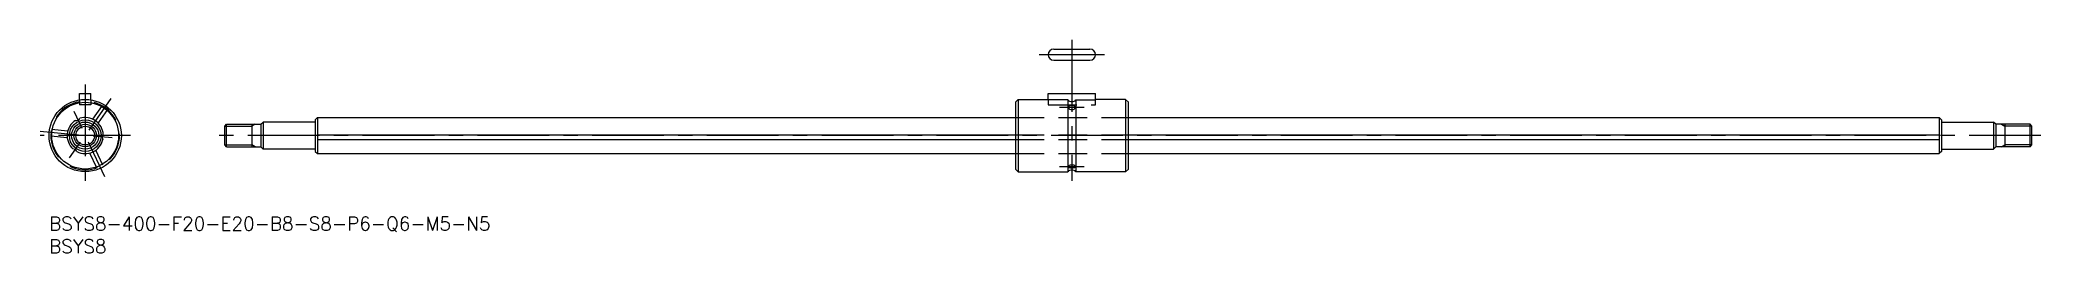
# Model space of a CAD drawing. Extents: x -2 to 441, y -8 to 39.
import ezdxf

# ---------------------------------------------------------------- set-up
doc = ezdxf.new("R2010")
doc.units = 0
doc.header["$LTSCALE"] = 0.5
doc.linetypes.add('CENTER', pattern=[50.8, 31.75, -6.35, 6.35, -6.35])
doc.linetypes.add('DASHED', pattern=[19.05, 12.7, -6.35])
for name, color, linetype in [('MSM_CENTER', 1, 'CENTER'), ('MSM_CONTINUOUS', 7, 'CONTINUOUS'), ('MSM_DASHED', 4, 'DASHED'), ('MSM_NARROW', 5, 'CONTINUOUS'), ('MSM_PART_NUMBER', 7, 'CONTINUOUS')]:
    doc.layers.add(name, color=color, linetype=linetype)
doc.styles.get("Standard").update_dxf_attribs({"font": 'txt.shx', "height": 3, "bigfont": 'bigfont.shx'})

# ---------------------------------------------------------------- blocks, each defined once
blk = doc.blocks.new('*U2')
at = {"layer": 'MSM_PART_NUMBER'}
blk.add_text('BSYS8-400-F20-E20-B8-S8-P6-Q6-M5-N5', height=3, dxfattribs=at).set_placement((0, -3))
blk = doc.blocks.new('*U3')
at = {"layer": 'MSM_PART_NUMBER'}
blk.add_text('BSYS8', height=3, dxfattribs=at).set_placement((0, -8))

msp = doc.modelspace()

# ---------------------------------------------------------------- linework, layer by layer
at = {"layer": 'MSM_CENTER'}
for p, q in [((233.63, 35.92), (219.13, 35.92)), ((226.38, 39.17), (226.38, 8)), ((8, 29.3), (8, 8)), ((5.46, 23.44), (7.24, 19.63)), ((8.86, 19.23), (13.74, 26.19)), ((229.13, 24.23), (223.63, 24.23)), ((18, 18), (-2, 18)), ((6.51, 18.13), (-1.96, 18.87)), ((13.98, 17.48), (9.79, 17.84)), ((440.88, 18), (36.88, 18)), ((4.56, 13.09), (6.97, 16.53)), ((8.64, 16.64), (12.26, 8.95)), ((223.63, 11.12), (229.13, 11.12))]:
    msp.add_line(p, q, dxfattribs=at)
at = {"layer": 'MSM_CONTINUOUS'}
for p, q in [((222.38, 37.17), (230.38, 37.17)), ((222.38, 34.67), (230.38, 34.67)), ((6.75, 27.3), (9.25, 27.3)), ((6.75, 25.9), (6.75, 27.3)), ((9.25, 25.9), (9.25, 27.3)), ((221.13, 27.3), (231.63, 27.3)), ((221.13, 25.9), (221.13, 27.3)), ((231.63, 25.9), (231.63, 27.3)), ((214.48, 26), (213.88, 25.4)), ((213.88, 25.4), (213.88, 10.6)), ((214.48, 26), (221.13, 26)), ((214.48, 26), (214.48, 10)), ((225.48, 25.9), (221.13, 25.9)), ((225.48, 25.9), (225.48, 16.75)), ((227.28, 25.9), (227.28, 16.75)), ((227.28, 25.9), (231.63, 25.9)), ((238.28, 26), (231.63, 26)), ((238.28, 26), (238.28, 10)), ((238.88, 25.4), (238.28, 26)), ((238.88, 10.6), (238.88, 25.4)), ((38.88, 20.07), (39.31, 20.5)), ((38.88, 15.93), (38.88, 20.07)), ((39.31, 15.5), (39.31, 20.5)), ((39.31, 20.5), (46.88, 20.5)), ((44.88, 20.5), (44.88, 15.5)), ((46.88, 20.5), (47.38, 21)), ((46.88, 20.5), (46.88, 15.5)), ((58.88, 21), (47.38, 21)), ((47.38, 21), (47.38, 15)), ((59.38, 22), (58.88, 21.5)), ((58.88, 21.5), (58.88, 14.5)), ((59.38, 22), (213.88, 22)), ((59.38, 22), (59.38, 14)), ((59.38, 18.2), (213.88, 18.2)), ((238.88, 22), (418.38, 22)), ((238.88, 18.2), (418.38, 18.2)), ((418.38, 22), (418.88, 21.5)), ((418.38, 22), (418.38, 14)), ((418.88, 21.5), (418.88, 14.5)), ((418.88, 21), (430.38, 21)), ((430.88, 20.5), (430.38, 21)), ((430.38, 21), (430.38, 15)), ((430.88, 20.5), (430.88, 15.5)), ((438.45, 20.5), (430.88, 20.5)), ((432.88, 20.5), (432.88, 15.5)), ((438.45, 15.5), (438.45, 20.5)), ((438.88, 20.07), (438.45, 20.5)), ((438.88, 15.93), (438.88, 20.07)), ((39.31, 15.5), (38.88, 15.93)), ((39.31, 15.5), (46.88, 15.5)), ((46.88, 15.5), (47.38, 15)), ((58.88, 15), (47.38, 15)), ((58.88, 14.5), (59.38, 14)), ((59.38, 17.11), (213.88, 17.11)), ((59.38, 14), (213.88, 14)), ((225.48, 16.75), (225.48, 10)), ((227.28, 16.75), (227.28, 10)), ((238.88, 17.11), (418.38, 17.11)), ((238.88, 14), (418.38, 14)), ((418.88, 14.5), (418.38, 14)), ((418.88, 15), (430.38, 15)), ((430.88, 15.5), (430.38, 15)), ((438.45, 15.5), (430.88, 15.5)), ((438.45, 15.5), (438.88, 15.93)), ((213.88, 10.6), (214.48, 10)), ((214.48, 10), (225.48, 10)), ((238.28, 10), (227.28, 10)), ((238.88, 10.6), (238.28, 10))]:
    msp.add_line(p, q, dxfattribs=at)
for radius in [8, 7.4, 3.5, 3, 2.5]:
    msp.add_circle((8, 18), radius, dxfattribs=at)
for centre, radius, start, end in [((222.38, 35.92), 1.25, 90, 270), ((230.38, 35.92), 1.25, 270, 90), ((226.38, 26.7), 1.2, 221.6061, 318.3939), ((226, 24.22), 0.373, 115.6326, 179.0406), ((226.06, 24.23), 0.436, 180.0897, 241.7018), ((226.38, 22.52), 2.11, 75.1981, 104.8019), ((226.38, 25.56), 1.79, 253.1317, 286.8683), ((226.69, 24.23), 0.436, 298.2982, 359.9103), ((226.76, 24.22), 0.373, 0.9594, 64.3674), ((8, 18), 4, 122.8517, 227.1483), ((5.97, 22.35), 1, 261.8771, 328.1229), ((8, 18), 4, 2.8517, 107.1483), ((12.78, 17.58), 1, 141.8771, 208.1229), ((5.25, 14.07), 1, 21.8771, 88.1229), ((8, 18), 4, 242.8517, 347.1483), ((226.38, 9.19), 1.21, 42.075, 137.925), ((225.94, 11.11), 0.316, 98.5591, 178.1451), ((225.91, 11.15), 0.286, 186.0043, 215.9373), ((225.84, 11.12), 0.205, 219.7159, 247.6513), ((226.38, 13.02), 2.18, 253.584, 286.416), ((226.38, 9.17), 2.31, 77.9776, 102.0224), ((226.81, 11.11), 0.316, 1.8549, 81.4409), ((226.92, 11.12), 0.205, 292.3487, 320.2841), ((226.84, 11.15), 0.286, 324.0627, 353.9957)]:
    msp.add_arc(centre, radius, start, end, dxfattribs=at)
at = {"layer": 'MSM_DASHED'}
for p, q in [((6.75, 25.9), (6.75, 24.8)), ((9.25, 24.8), (6.75, 24.8)), ((9.25, 25.9), (9.25, 24.8)), ((11.72, 24.63), (9.64, 21.65)), ((12.95, 23.76), (10.87, 20.79)), ((221.13, 25.9), (221.13, 24.8)), ((221.13, 24.8), (231.63, 24.8)), ((231.63, 24.8), (231.63, 25.9)), ((0.4, 17.91), (4.02, 17.6)), ((0.53, 19.41), (4.15, 19.09)), ((213.88, 22), (238.88, 22)), ((213.88, 18.2), (238.88, 18.2)), ((10.54, 10.84), (8.99, 14.13)), ((11.9, 11.48), (10.35, 14.76)), ((213.88, 17.11), (238.88, 17.11)), ((213.88, 14), (238.88, 14))]:
    msp.add_line(p, q, dxfattribs=at)
msp.add_arc((8, 18), 7.6, 99.4667, 80.5333, dxfattribs=at)
at = {"layer": 'MSM_NARROW'}
for p, q in [((38.88, 20.07), (44.88, 20.07)), ((45.63, 20.5), (44.88, 20.07)), ((432.13, 20.5), (432.88, 20.07)), ((438.88, 20.07), (432.88, 20.07)), ((38.88, 15.93), (44.88, 15.93)), ((45.63, 15.5), (44.88, 15.93)), ((432.13, 15.5), (432.88, 15.93)), ((438.88, 15.93), (432.88, 15.93))]:
    msp.add_line(p, q, dxfattribs=at)
msp.add_circle((8, 18), 2.07, dxfattribs=at)

# ---------------------------------------------------------------- block references
at = {"layer": 'MSM_CONTINUOUS'}
for name in ['*U2', '*U3']:
    msp.add_blockref(name, (0, 0), dxfattribs=at)

doc.saveas('drawing.dxf')
